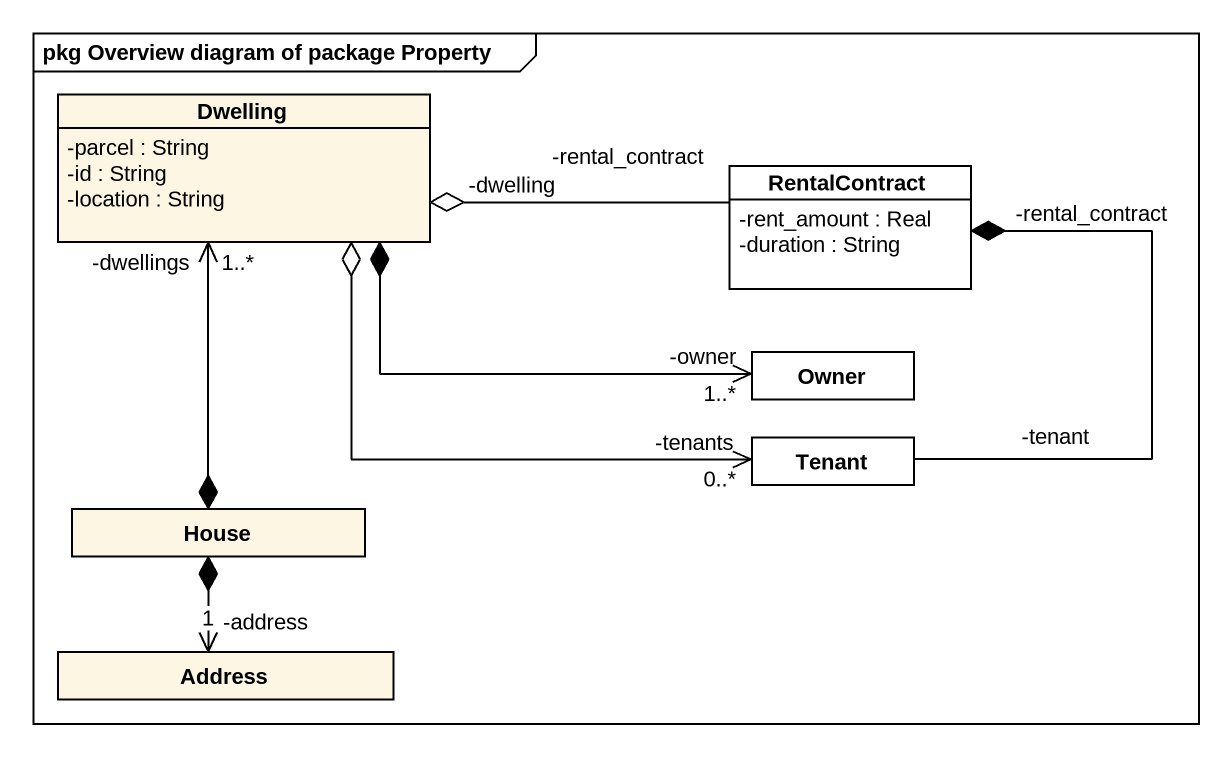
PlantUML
@startuml
mainframe pkg Overview diagram of package Property
hide circle
hide empty members
skinparam classAttributeIconSize 0
class Dwelling {
  -parcel : String
  -id : String
  -location : String
}
class RentalContract #FFFFFF {
  -rent_amount : Real
  -duration : String
}
class Owner #FFFFFF
class Tenant #FFFFFF
class House
class Address
Dwelling "-dwelling" o-right- "-rental_contract" RentalContract
Dwelling *-right-> "-owner\n1..*" Owner
Dwelling o-right-> "-tenants\n0..*" Tenant
RentalContract "-rental_contract" *-- "-tenant" Tenant
House *-up-> "-dwellings\n1..*" Dwelling
House *--> "-address\n1" Address
@enduml
